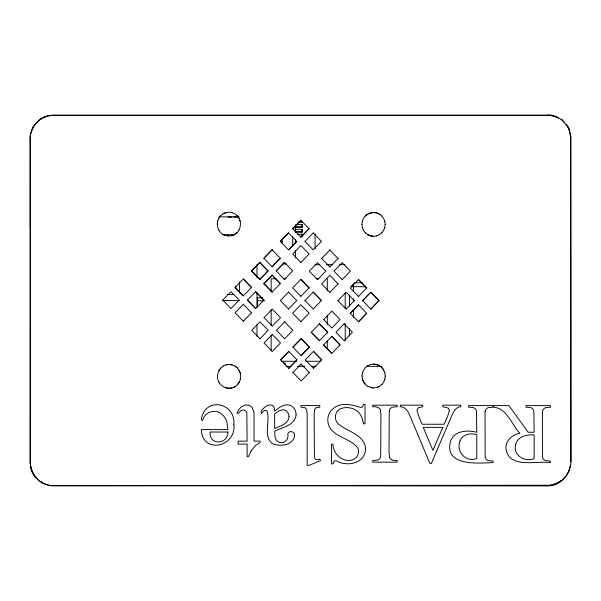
<?xml version="1.0" encoding="UTF-8"?>
<svg xmlns="http://www.w3.org/2000/svg" width="601" height="601" viewBox="0 0 601 601"><rect width="100%" height="100%" fill="white"/><g stroke="black" fill="none" stroke-linecap="round" stroke-linejoin="round"><path stroke-width="0.9" d="M30.253 463.747L30.245 136.059L30.193 463.303L31.365 469.486L34.039 475.083L38.028 479.786L43.069 483.257L40.44 481.626M570.649 135.856C566.052 118.029 571.551 136.577 570.852 138.974L570.95 461.065C571.213 473.596 560.568 486.232 547.361 485.908L53.489 485.833C41.912 485.833 30.32 475.984 30.463 464.047M31.815 130.094C36.188 120.673 29.306 134.992 30.245 136.119M36.856 122.349L34.85 124.692L39.14 120.223L41.672 118.48L47.276 116.098L44.399 117.097M39.14 120.223L41.672 118.48M50.987 485.51L549.66 485.405M235.081 287.488L243.3 278.969L251.526 287.413L243.307 295.925L235.081 287.488L243.307 295.865M251.534 312.813L243.315 304.309L235.096 312.82L243.315 321.197M263.862 300.079L255.643 308.591L247.424 300.087L255.643 291.635L263.862 300.079L255.643 291.703M251.564 270.991L259.782 262.479L268.008 270.991L259.79 279.435L251.564 270.991L259.782 262.479M255.643 308.591L247.424 300.087M259.79 279.435L268.008 270.923M259.963 338.784L268.181 330.272L259.955 321.828L251.736 330.34L259.963 338.716M263.892 258.257L272.11 249.806L263.892 258.257L272.118 266.761L280.336 258.25L272.118 266.701M280.344 283.582L272.125 292.101L263.899 283.589L272.118 275.145L280.344 283.582L272.118 275.145M272.125 292.101L263.899 283.589M272.291 334.554L280.517 342.931L272.298 351.45L264.072 343.006L272.291 334.494M276.227 270.916L284.446 262.472L276.227 270.916L284.453 279.427L292.672 270.916L284.446 262.472M280.577 359.879L288.796 351.367L297.022 359.871L288.803 368.323L280.577 359.811L288.796 351.427M284.619 321.881L292.845 330.257L284.626 338.776L276.4 330.332L284.619 321.82M288.525 292.124L296.751 300.568M288.555 249.806L296.774 241.354L288.555 249.873L280.336 241.362L288.555 232.918L280.336 241.429M280.306 300.508L288.533 308.952M288.803 368.323L297.022 359.804M292.664 228.688L300.883 220.244L292.664 228.688L300.883 237.2L309.102 228.688L300.883 237.132M292.905 347.205L301.124 338.694L309.35 347.13L301.131 355.649L292.905 347.138L301.124 338.754L309.35 347.198L301.131 355.582M300.868 321.678L309.087 313.166L300.861 304.722L292.642 313.241L300.868 321.618M300.853 279.39L309.079 287.894L300.853 279.39L292.634 287.902L300.861 296.278M300.898 262.532L309.117 254.02L300.891 245.576L292.672 254.095L300.898 262.472M301.131 364.093L309.357 372.537M311.28 332.293L319.507 340.669L327.725 332.225L319.499 323.781L311.28 332.293L319.507 340.737M304.97 300.5L313.196 309.012L321.415 300.492L313.189 292.056L321.415 300.56M313.219 232.97L321.445 241.347L313.226 249.866L305 241.354M313.459 351.42L321.685 359.796L313.459 351.352L305.24 359.871L313.467 368.248M317.516 279.63L325.734 271.111L317.516 262.675L309.297 271.186L317.516 279.563M319.499 323.781L327.725 332.225M338.078 283.845L329.851 275.333L321.633 283.852L329.859 292.229M321.625 258.445L329.844 266.889M329.844 250.069L338.062 258.505M331.827 311.175L340.053 319.552L331.835 328.063L323.608 319.559M331.835 336.447L323.616 344.959L331.842 353.403L340.061 344.884L331.835 336.447L340.061 344.951M342.187 279.623L350.406 271.104L342.179 262.667L333.961 271.179L342.187 279.555M344.163 323.834L352.389 332.278L344.17 340.729L335.944 332.218L344.163 323.774M337.92 300.62L346.146 309.064M350.255 313.286L358.474 304.835L350.255 313.286L358.481 321.79L366.7 313.279L358.481 321.79M358.466 279.503L366.693 288.007L358.466 279.503L350.248 288.014L358.474 296.391M370.809 309.124L379.028 300.605L370.802 292.169L362.583 300.613L370.809 309.124L379.028 300.673L370.802 292.229L362.583 300.68M47.276 116.158L53.294 115.279L550.629 115.294L547.594 115.091M550.2 485.368L556.226 483.64L561.619 480.439L556.226 483.707L550.2 485.368L547.09 485.578M556.488 116.842C563.475 120.463 552.439 114.46 550.629 115.234M564.038 122.018C554.227 111.125 575.465 135.826 566.044 124.43M569.139 470.433L566.022 475.977L561.619 480.507M570.89 462.026L570.657 135.788M217.277 224.113L217.667 220.958M240.31 379.486L240.708 376.331L240.31 373.244L239.145 370.359M361.93 224.436L362.328 221.281M362.027 376.076L362.418 372.92M384.79 227.524L385.188 224.361M384.88 379.163L385.279 376.001M570.402 465.121L568.831 471.146M30.681 134.391C32.454 124.52 40.973 116.158 51.062 115.257L549.306 115.249L556.488 116.91M217.667 221.018L218.832 218.073M238.973 230.078C240.933 226.352 240.978 221.777 238.973 218.065M240.31 379.426L239.145 382.371L237.305 384.843M362.328 221.348C364.086 212.822 375.948 209.373 381.778 215.984M383.633 230.401L384.79 227.456M362.418 372.988L363.582 370.043L365.431 367.564M384.88 379.096L383.723 382.041L381.875 384.512M33.16 127.292L34.85 124.632M218.832 218.14L220.68 215.601M218.832 230.018C222.716 237.876 235.081 237.816 238.973 230.01M223.264 365.994C217.81 369.299 215.879 376.842 219.012 382.379M219.004 370.434L220.852 367.962M239.145 382.304L237.305 384.783L234.893 386.743L232.091 387.938M381.785 232.88L383.633 230.333M263.899 283.657L272.118 275.205M305 241.422L313.219 232.91M243.315 321.265L251.534 312.753M280.306 300.575L288.525 292.063M321.625 258.513L329.844 250.001M288.533 309.019L296.751 300.508M300.861 296.346L309.079 287.834M329.844 266.957L338.062 258.445M304.97 300.568L313.189 292.056M329.859 292.289L338.078 283.777M337.92 300.688L346.138 292.176L354.365 300.68M323.608 319.619L331.827 311.108M346.146 309.132L354.365 300.613M358.474 296.458L366.693 287.947M292.912 372.537L301.131 364.026M309.357 372.47L301.139 380.981L292.912 372.477M313.467 368.308L321.685 359.796M220.68 215.661L223.084 213.701L225.886 212.506M237.125 232.482L234.721 234.382L231.918 235.577M365.333 215.992C368.946 212.296 374.911 211.462 379.366 214.091M379.374 234.773L381.785 232.812M365.431 367.632L367.835 365.663M381.875 384.452L379.471 386.413L376.662 387.607M223.084 213.768L228.898 212.1L231.911 212.566M376.572 235.968L379.374 234.713M223.264 366.062C229.597 361.937 238.612 366.137 240.31 373.311M234.893 386.676C229.492 389.966 222.024 387.833 219.012 382.311M367.835 365.731L370.637 364.469M379.471 386.345L376.662 387.54L373.657 387.953L370.644 387.547M376.572 235.9C372.597 237.049 368.203 235.78 365.34 232.82M226.066 364.867L229.071 364.461L232.084 364.867M370.637 364.537C375.67 363.027 381.184 365.603 383.716 370.096M231.34 388.043L229.079 388.344L226.074 387.878M298.757 222.07L301.499 222.062L301.499 220.372M295.114 226.99L302.596 226.968M295.114 231.896L302.596 231.873M280.509 241.745L282.335 241.745M295.114 241.707L296.932 241.7M218.794 216.871L239.288 216.871M227.989 217.074L232.016 217.074M233.736 217.074L237.763 217.074M298.119 222.152L302.596 222.152M296.932 224.428L302.596 224.428L302.596 227.058L295.437 227.058M295.114 229.334L302.596 229.334L302.596 231.963L296.331 231.963M297.848 234.24L302.596 234.24L302.596 236.779M222.896 234.803L234.007 234.803M280.216 241.775L282.004 241.775M282.898 263.967L286.482 263.967M315.074 264.688L319.77 264.688M326.343 264.688L332.916 264.688M339.49 264.688L345.124 264.688M275.836 278.766L271.156 278.766L271.156 291.891M283.326 278.766L286.129 278.766M316.073 278.766L318.876 278.766M354.357 282.801L362.741 282.801M365.528 286.737L351.067 286.669M227.366 294.467L233.887 294.467M262.742 297.856L257.393 297.856L257.393 306.578M222.896 300.56L239.559 300.56M257.393 300.778L264.53 300.778M281.448 361.261L296.421 361.261M305.781 361.261L320.746 361.261M283.597 363.117L285.077 363.117L285.077 364.905M286.076 366.347L290.764 366.325M297.33 366.325L304.842 366.325M311.408 366.347L316.096 366.325M366.768 366.347L381.778 366.34M550.2 485.3L51.829 485.623L48.816 485.277L43.069 483.196M373.567 236.313L370.554 235.908L367.752 234.713M373.649 364.131L376.654 364.537L379.464 365.731M372.905 387.915L367.842 386.353M552.912 115.918L555.865 116.947M231.911 212.506L234.713 213.761L237.125 215.661M223.091 234.39L225.893 235.577M351.187 285.73L353.426 286.737L352.426 284.498M556.564 117.3L557.968 118.014M559.223 118.224L561.747 120.027M367.842 386.42C364.341 384.137 362.05 380.215 362.027 376.008M234.886 365.994L237.297 367.887M300.883 220.244L309.102 228.748M288.555 232.918L296.774 241.422M358.474 304.835L366.7 313.346M272.11 249.806L280.336 258.317M259.782 262.547L268.008 270.991M251.564 270.931L259.79 279.367M323.616 344.891L331.842 353.335M243.3 279.037L251.526 287.481M381.778 215.917L383.626 218.456L384.79 221.341M363.492 230.341L365.34 232.88M381.868 367.557L383.716 370.036L384.88 372.981M365.431 384.52L363.582 382.048L362.426 379.103M237.125 215.594L238.973 218.133L240.13 221.01M31.049 468.968L31.049 468.111L32.026 471.071L35.061 476.48M567.735 126.961L569.079 129.831M362.328 227.463L363.492 230.408M218.832 230.085L217.675 227.14L217.277 224.045M570.079 134.842L570.387 136.419M30.899 467.345L30.456 465.039L30.456 465.903M384.79 221.273L385.188 224.428M384.88 372.913L385.279 376.068M361.93 224.376L362.328 227.531M30.35 140.799L30.35 137.051L30.35 226.705M353.426 283.589L353.426 291.395M353.426 298.84L353.426 301.634M353.426 310.011L353.426 317.463M349.497 295.016L349.497 306.202M349.497 328.589L349.497 336.049M345.207 293.265L345.207 308.155M345.207 323.977L345.207 340.729M327.297 278.766L327.297 290.952M327.297 315.33L327.297 324.698M327.297 331.264L327.297 333.134M327.297 340.639L327.297 349.076M315.074 233.864L315.074 248.806M301.499 224.428L301.499 226.968M301.499 229.334L301.499 231.873M301.499 234.24L301.499 236.779M295.437 224.654L295.437 232.392M295.437 239.671L295.437 243.428M295.437 250.444L295.437 257.934M292.679 236.854L292.679 246.245M282.004 239.604L282.004 243.555M271.156 309.703L271.156 325.637M271.156 335.012L271.156 350.946M256.988 264.508L256.988 277.594M256.988 292.529L256.988 307.472M256.988 324.285L256.988 336.455M239.559 282.034L239.559 293.153M235.757 286.076L235.757 288.871M232.016 234.42L232.016 236.178M227.989 234.42L227.989 236.178M33.371 473.873L33.371 474.737M32.026 471.071L32.026 471.928M222.753 300.094L230.979 308.598L239.198 300.087L230.972 291.643L222.753 300.154M264.064 317.606L272.283 309.154L280.509 317.666L272.291 326.11L264.064 317.606M485.067 411.715L485.142 456.865L485.991 459.187L488.035 460.576L493.008 461.035L493.008 462.59C478.193 463.273 442.952 466.466 450.758 440.51C454.904 430.406 467.691 429.933 476.788 432.299L476.495 411.339L475.616 409.018L473.611 407.628L468.6 407.17L468.6 405.615L493.008 405.615L493.008 407.17L487.772 407.756L485.698 409.521L485.067 411.715M542.395 411.715L542.463 456.865L543.349 459.187L545.385 460.576L550.366 461.035L550.366 462.59C537.024 460.486 507.935 469.381 505.907 447.925C505.644 440.105 512.751 434.5 519.94 433.344C511.661 424.847 507.402 408.522 493.684 407.17L493.684 405.615L508.897 405.615L528.181 432.254L534.146 432.254L533.853 411.339L532.967 409.018L530.976 407.628L525.95 407.17L525.95 405.615L550.366 405.615L550.366 407.17L545.122 407.756L543.056 409.521L542.395 411.715M389.253 411.076L389.005 452.065L389.553 457.782C391.176 460.366 394.361 460.764 397.156 460.591L397.156 462.146L372.74 462.146L372.74 460.591L377.819 460.081L379.885 458.533L380.673 456.249L380.936 415.261L380.388 409.544C378.728 406.975 375.557 406.539 372.74 406.727L372.74 405.172L397.156 405.172L397.156 406.727L392.092 407.245L390.011 408.785L389.253 411.076M233.872 424.336C236.674 446.949 202.101 454.611 201.305 429.587L227.907 429.587L226.885 421.94A16.017 16.017 0 0 0 221.551 414.014C215.105 408.387 204.46 412.136 202.612 420.475L201.305 419.633C204.776 396.149 235.705 402.407 233.872 424.336M365.558 448.872C365.318 463.672 346.627 467.21 335.929 460.599L334.148 461.252L333.037 463.874L331.482 463.874L331.482 444.169L333.037 444.169C332.699 455.4 346.401 465.369 356.017 457.849C366.918 444.034 340.782 439.113 333.765 432.044C326.351 426.733 325.697 414.893 332.721 408.98C340.519 401.648 351.87 404.668 360.893 407.531L362.553 406.9L363.455 404.293L365.01 404.293L365.01 423.833L363.455 423.833C362.568 418.198 360.352 412.211 354.86 409.589A17.512 17.512 0 0 0 341.819 408.267C334.103 410.483 333.194 421.203 339.926 425.132C348.85 431.969 364.92 435.425 365.558 448.872M515.62 444.77C512.886 455.31 524.928 462.605 534.146 458.601L534.146 434.899C526.837 434.238 517.386 436.544 515.62 444.77M314.669 409.461L314.128 414.292L314.421 457.256L315.367 459.292L317.027 459.84L319.8 459.172L320.513 460.636L309.042 465.347L307.149 465.347L307.149 414.292L306.623 409.506L305.007 407.718L300.928 407.11L300.928 405.6L319.8 405.6L319.8 407.11L316.186 407.658L314.669 409.461M296.098 414.713C295.361 425.155 282.357 427.529 274.672 431.105L275.13 437.468L276.498 440.51C282.072 445.732 289.442 440.901 287.774 433.802C289.051 429.88 295.226 431.51 294.633 435.552C293.228 445.604 279.803 447.001 272.148 443.5C262.712 435.62 270.773 420.805 266.836 410.558L264.545 410.43L261.142 413.496L261.142 411.144C263.651 407.899 267.422 403.782 271.983 405.194L273.41 406.268L274.334 408.199L274.672 411.144C279.157 407.621 284.461 403.016 290.576 405.48C294.144 407.162 296.045 410.866 296.098 414.713M289.043 416.688C288.675 423.983 280.043 426.056 274.672 428.536L274.672 413.871L279.375 410.723L283.071 409.672C286.639 409.837 289.051 413.308 289.043 416.688M459.983 441.111C455.776 451.479 466.023 463.025 476.788 458.39L476.788 434.688C470.53 432.697 462.304 434.23 459.983 441.111M449.428 410.303L447.993 415.261L444.131 424.246L422.075 424.246L418.627 416.057L416.944 410.213L418.146 407.861L422.743 406.727L422.743 405.172L400.266 405.172L400.266 406.727C405.63 406.629 408.357 411.715 410.055 416.057L429.888 463.454L431.36 463.454L451.396 416.561C453.304 412.414 455.355 406.854 460.772 406.727L460.772 405.172L442.824 405.172L442.824 406.727L448.188 408.011L449.428 410.303M227.907 432.029C227.967 444.853 208.915 445.596 210.087 432.029L227.907 432.029M442.824 427.356L432.915 450.382L423.247 427.356L442.824 427.356M251.098 450.893L248.408 456.73L247.109 456.73L247.109 444.086L238.116 444.086L238.116 441.142L247.109 441.142L246.838 413.052L246.034 411.144L243.285 409.844L240.595 410.701L238.574 413.248L236.937 413.248L238.717 409.634L241.099 407.05L243.833 405.487A7.475 7.475 0 0 1 252.037 407.343L253.817 411.64L254.043 415.261L254.043 441.142L260.135 441.142L260.135 442.531L255.402 445.664L251.098 450.893"/></g></svg>
